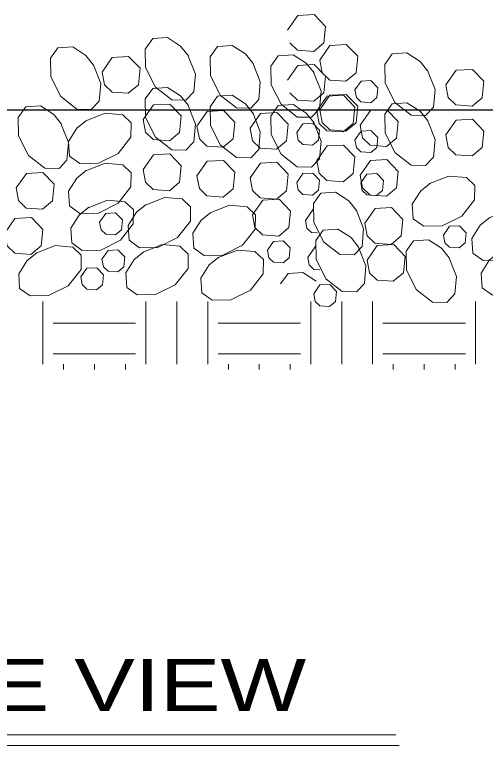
# Model space of a CAD drawing. Extents: x -68870 to 73921, y -57292 to 37222.
# Drawn here: x -22433 to -12563, y -35768 to -20447 of the extents above; entities that cross this region are included whole.
import ezdxf

# ---------------------------------------------------------------- set-up
doc = ezdxf.new("R2010")
doc.units = 0
doc.header["$LTSCALE"] = 440
doc.layers.add('63', color=7, linetype='Continuous', lineweight=13)
doc.layers.add('8', color=7, linetype='Continuous', lineweight=13)

msp = doc.modelspace()

# ---------------------------------------------------------------- linework, layer by layer
at = {"layer": '63', "lineweight": 25}
msp.add_line((-36652.2, -22442.1), (-3695.1, -22442.1), dxfattribs=at)
at = {"layer": '63'}
for p, q in [((-21839.4, -27777), (-21839.4, -26463.4)), ((-19679.4, -27777), (-19679.4, -26463.4)), ((-19031.4, -27777), (-19031.4, -26463.4)), ((-18383.4, -27777), (-18383.4, -26463.4)), ((-16223.4, -27777), (-16223.4, -26463.4)), ((-15575.4, -27777), (-15575.4, -26463.4)), ((-14927.4, -27777), (-14927.4, -26463.4)), ((-12767.4, -27777), (-12767.4, -26463.4)), ((-21623.4, -26913), (-19895.4, -26913)), ((-18167.4, -26913), (-16439.4, -26913)), ((-14711.4, -26913), (-12983.4, -26913)), ((-21623.4, -27561), (-19895.4, -27561)), ((-18167.4, -27561), (-16439.4, -27561)), ((-14711.4, -27561), (-12983.4, -27561)), ((-21407.4, -27890.6), (-21407.4, -27777)), ((-20759.4, -27890.6), (-20759.4, -27777)), ((-20111.4, -27890.6), (-20111.4, -27777)), ((-17951.4, -27890.6), (-17951.4, -27777)), ((-17303.4, -27890.6), (-17303.4, -27777)), ((-16655.4, -27890.6), (-16655.4, -27777)), ((-14495.4, -27890.6), (-14495.4, -27777)), ((-13847.4, -27890.6), (-13847.4, -27777)), ((-13199.4, -27890.6), (-13199.4, -27777)), ((-28419.5, -35547.7), (-14441.1, -35547.7)), ((-28346.4, -35767.5), (-14368, -35767.5))]:
    msp.add_line(p, q, dxfattribs=at)
at = {"layer": '8'}
for p, q in [((-16335.6, -24761.3), (-16166.6, -24521.1)), ((-16287.2, -25536.4), (-16118.3, -25296.3))]:
    msp.add_line(p, q, dxfattribs=at)
for points in [[(-16713.4, -20772.9), (-16498.3, -20467), (-16154.8, -20447.3), (-15916.1, -20694.8), (-15950.6, -21041.7), (-16162.8, -21218.3), (-16501.8, -21193.7), (-16661.4, -21039), (-16661.2, -21039.9)], [(-18800.8, -21294), (-18641.3, -21696.4), (-18673.3, -22066.1), (-18840.3, -22241.8), (-19140.3, -22236.2), (-19481.1, -21969.5), (-19687.2, -21557.3), (-19694.1, -21169), (-19538.7, -20950.3), (-19229.3, -20929.7), (-18952.6, -21106.9), (-18790.5, -21310.1)], [(-20786.8, -21488.3), (-20627.3, -21890.7), (-20659.3, -22260.5), (-20826.3, -22436.1), (-21126.3, -22430.5), (-21467.1, -22163.8), (-21673.2, -21751.7), (-21680.1, -21363.3), (-21524.7, -21144.6), (-21215.3, -21124), (-20938.6, -21301.3), (-20776.6, -21504.5)], [(-17441.8, -21457.4), (-17282.3, -21859.8), (-17314.3, -22229.5), (-17481.4, -22405.2), (-17781.4, -22399.6), (-18122.2, -22132.9), (-18328.2, -21720.7), (-18335.1, -21332.4), (-18179.8, -21113.7), (-17870.3, -21093.1), (-17593.7, -21270.3), (-17431.6, -21473.5)], [(-16037.1, -21399.7), (-15821.9, -21093.6), (-15478.5, -21074.1), (-15239.7, -21321.6), (-15274.2, -21668.5), (-15486.4, -21845), (-15825.6, -21820.5), (-15985.1, -21665.6), (-16036.9, -21399.7)], [(-16166.5, -21652.6), (-16007, -22055), (-16038.8, -22424.7), (-16205.8, -22600.4), (-16505.8, -22594.8), (-16846.8, -22328.1), (-17052.7, -21915.9), (-17059.6, -21527.6), (-16904.2, -21308.9), (-16595, -21288.3), (-16318.2, -21465.5), (-16156.1, -21668.7)], [(-13778.9, -21615.7), (-13619.2, -22018.1), (-13651.2, -22387.9), (-13818.2, -22563.7), (-14118.2, -22557.9), (-14459, -22291.4), (-14665.1, -21879.2), (-14672, -21490.7), (-14516.6, -21272.2), (-14207.2, -21251.5), (-13930.5, -21428.8), (-13768.5, -21632)], [(-20600.8, -21650.5), (-20385.7, -21344.4), (-20042.2, -21324.9), (-19803.3, -21572.4), (-19837.9, -21919.3), (-20050.1, -22095.7), (-20389.3, -22071.3), (-20548.8, -21916.5), (-20600.6, -21650.5)], [(-16713.4, -21818.2), (-16498.3, -21512.3), (-16154.8, -21492.6), (-15916.1, -21740.1), (-15950.6, -22087), (-16162.8, -22263.7), (-16501.8, -22239), (-16661.4, -22084.3), (-16661.2, -22085.2)], [(-13392.3, -21920.2), (-13177.3, -21614.1), (-12833.7, -21594.6), (-12594.9, -21842.1), (-12629.4, -22189), (-12841.6, -22365.5), (-13180.8, -22341), (-13340.3, -22186.3), (-13392.1, -21920.2)], [(-15297.9, -22026.7), (-15168.8, -21843.1), (-14962.7, -21831.2), (-14819.5, -21979.9), (-14840.1, -22188), (-14967.5, -22293.9), (-15171, -22279.1), (-15266.7, -22186.3), (-15297.7, -22026.7)], [(-18800.8, -22339.3), (-18641.3, -22741.7), (-18673.3, -23111.4), (-18840.3, -23287.1), (-19140.3, -23281.5), (-19481.1, -23014.8), (-19687.2, -22602.6), (-19694.1, -22214.3), (-19538.7, -21995.6), (-19229.3, -21975), (-18952.6, -22152.2), (-18790.5, -22355.4)], [(-17441.8, -22502.7), (-17282.3, -22905.1), (-17314.3, -23274.9), (-17481.4, -23450.5), (-17781.4, -23444.9), (-18122.2, -23178.2), (-18328.2, -22766.1), (-18335.1, -22377.7), (-18179.8, -22159), (-17870.3, -22138.4), (-17593.7, -22315.7), (-17431.6, -22518.9)], [(-16097.3, -22462.3), (-15882.2, -22156.3), (-15538.7, -22136.7), (-15300, -22384.2), (-15334.5, -22731.2), (-15546.7, -22907.7), (-15885.9, -22883.1), (-16045.4, -22728.3), (-16097.1, -22462.4)], [(-16037.1, -22445), (-15821.9, -22138.9), (-15478.5, -22119.4), (-15239.7, -22366.9), (-15274.2, -22713.8), (-15486.4, -22890.3), (-15825.6, -22865.8), (-15985.1, -22710.9), (-16036.9, -22445)], [(-21462.4, -22726.9), (-21302.9, -23129.3), (-21334.9, -23499), (-21501.9, -23674.7), (-21801.9, -23669.1), (-22142.7, -23402.4), (-22348.8, -22990.2), (-22355.7, -22601.9), (-22200.3, -22383.2), (-21890.9, -22362.5), (-21614.2, -22539.8), (-21452.1, -22743)], [(-19739.8, -22648.1), (-19524.8, -22342), (-19181.3, -22322.5), (-18942.5, -22570), (-18977.1, -22916.9), (-19189.3, -23093.3), (-19528.3, -23068.9), (-19687.8, -22914.1), (-19739.7, -22648.2)], [(-16166.5, -22697.9), (-16007, -23100.3), (-16038.8, -23470.1), (-16205.8, -23645.7), (-16505.8, -23640.1), (-16846.8, -23373.4), (-17052.7, -22961.3), (-17059.6, -22572.9), (-16904.2, -22354.2), (-16595, -22333.6), (-16318.2, -22510.9), (-16156.1, -22714.1)], [(-13778.9, -22661), (-13619.2, -23063.4), (-13651.2, -23433.2), (-13818.2, -23609), (-14118.2, -23603.2), (-14459, -23336.7), (-14665.1, -22924.5), (-14672, -22536), (-14516.6, -22317.5), (-14207.2, -22296.8), (-13930.5, -22474.1), (-13768.5, -22677.3)], [(-20939.8, -22676.1), (-20537.4, -22516.5), (-20167.7, -22548.5), (-19992, -22715.6), (-19997.6, -23015.6), (-20264.3, -23356.4), (-20676.5, -23562.5), (-21064.8, -23569.3), (-21283.5, -23414), (-21304.1, -23104.5), (-21126.7, -22827.9), (-20923.7, -22665.8)], [(-18612.2, -22782.7), (-18397.2, -22476.6), (-18053.7, -22457.1), (-17814.9, -22704.6), (-17849.5, -23051.5), (-18061.7, -23228), (-18400.7, -23203.5), (-18560.2, -23048.8), (-18612.1, -22782.9)], [(-17495.9, -22824.6), (-17280.9, -22518.5), (-16937.4, -22498.8), (-16698.5, -22746.5), (-16733, -23093.4), (-16945.4, -23269.9), (-17284.4, -23245.2), (-17443.9, -23090.5), (-17495.8, -22824.6)], [(-15188.3, -22766.1), (-14973.1, -22460.2), (-14629.7, -22440.5), (-14390.9, -22688), (-14425.4, -23035.1), (-14637.6, -23211.5), (-14976.8, -23186.9), (-15136.3, -23032.2), (-15188.1, -22766.3)], [(-13392.3, -22965.5), (-13177.3, -22659.4), (-12833.7, -22639.9), (-12594.9, -22887.4), (-12629.4, -23234.3), (-12841.6, -23410.8), (-13180.8, -23386.3), (-13340.3, -23231.6), (-13392.1, -22965.5)], [(-16517, -22919), (-16388.1, -22735.5), (-16181.8, -22723.6), (-16038.6, -22872.3), (-16059.4, -23080.3), (-16186.6, -23186.2), (-16390.2, -23171.5), (-16486, -23078.7), (-16517, -22919.1)], [(-15297.9, -23072), (-15168.8, -22888.4), (-14962.7, -22876.5), (-14819.5, -23025.2), (-14840.1, -23233.3), (-14967.5, -23339.2), (-15171, -23324.4), (-15266.7, -23231.6), (-15297.7, -23072)], [(-16097.3, -23507.6), (-15882.2, -23201.6), (-15538.7, -23182), (-15300, -23429.5), (-15334.5, -23776.5), (-15546.7, -23953), (-15885.9, -23928.4), (-16045.4, -23773.6), (-16097.1, -23507.7)], [(-19739.8, -23693.4), (-19524.8, -23387.3), (-19181.3, -23367.8), (-18942.5, -23615.3), (-18977.1, -23962.2), (-19189.3, -24138.6), (-19528.3, -24114.2), (-19687.8, -23959.4), (-19739.7, -23693.5)], [(-20939.8, -23721.4), (-20537.4, -23561.8), (-20167.7, -23593.8), (-19992, -23760.9), (-19997.6, -24060.9), (-20264.3, -24401.7), (-20676.5, -24607.8), (-21064.8, -24614.6), (-21283.5, -24459.3), (-21304.1, -24149.8), (-21126.7, -23873.2), (-20923.7, -23711.1)], [(-18612.2, -23828), (-18397.2, -23522), (-18053.7, -23502.4), (-17814.9, -23750), (-17849.5, -24096.8), (-18061.7, -24273.3), (-18400.7, -24248.8), (-18560.2, -24094.1), (-18612.1, -23828.2)], [(-17495.9, -23869.9), (-17280.9, -23563.8), (-16937.4, -23544.1), (-16698.5, -23791.8), (-16733, -24138.7), (-16945.4, -24315.2), (-17284.4, -24290.5), (-17443.9, -24135.8), (-17495.8, -23869.9)], [(-15188.3, -23811.4), (-14973.1, -23505.5), (-14629.7, -23485.8), (-14390.9, -23733.3), (-14425.4, -24080.4), (-14637.6, -24256.8), (-14976.8, -24232.2), (-15136.3, -24077.5), (-15188.1, -23811.6)], [(-22401.4, -24080.9), (-22186.4, -23774.9), (-21842.9, -23755.3), (-21604.1, -24002.9), (-21638.7, -24349.7), (-21850.9, -24526.2), (-22189.9, -24501.7), (-22349.4, -24347), (-22401.3, -24081.1)], [(-16517, -23964.3), (-16388.1, -23780.8), (-16181.8, -23768.9), (-16038.6, -23917.6), (-16059.4, -24125.6), (-16186.6, -24231.5), (-16390.2, -24216.8), (-16486, -24124), (-16517, -23964.5)], [(-15175.3, -23973.2), (-15046.2, -23789.5), (-14840.1, -23777.8), (-14696.9, -23926.3), (-14717.6, -24134.4), (-14844.9, -24240.4), (-15048.5, -24225.6), (-15144.1, -24132.8), (-15175.2, -23973.2)], [(-13731.3, -23991.1), (-13328.9, -23831.6), (-12959.2, -23863.6), (-12783.5, -24030.6), (-12789.1, -24330.6), (-13055.8, -24671.4), (-13468, -24877.5), (-13856.3, -24884.4), (-14075, -24729), (-14095.7, -24419.6), (-13918.2, -24142.9), (-13715.2, -23980.8)], [(-15275.5, -24535.1), (-15115.8, -24937.5), (-15147.8, -25307.2), (-15314.9, -25482.9), (-15614.9, -25477.3), (-15955.8, -25210.6), (-16161.7, -24798.6), (-16168.6, -24410.1), (-16013.3, -24191.6), (-15703.8, -24170.8), (-15427.2, -24348.2), (-15265.1, -24551.4)], [(-20891.4, -24496.5), (-20489, -24337), (-20119.3, -24369), (-19943.6, -24536), (-19949.2, -24836), (-20215.9, -25176.8), (-20628.1, -25382.9), (-21016.4, -25389.8), (-21235.1, -25234.4), (-21255.7, -24925), (-21078.3, -24648.3), (-20875.3, -24486.3)], [(-19691.3, -24440.2), (-19288.8, -24280.7), (-18919.2, -24312.7), (-18743.3, -24479.8), (-18748.9, -24779.8), (-19015.7, -25120.7), (-19427.8, -25326.6), (-19816.1, -25333.5), (-20034.9, -25178.2), (-20055.5, -24868.7), (-19878.2, -24592.1), (-19675, -24430)], [(-17447.5, -24645), (-17232.5, -24339), (-16889, -24319.3), (-16650.1, -24567), (-16684.7, -24913.8), (-16897, -25090.3), (-17236, -25065.7), (-17395.5, -24911), (-17447.4, -24645)], [(-18332.4, -24603.7), (-17929.8, -24444.1), (-17560.2, -24476.1), (-17384.4, -24643.2), (-17390, -24943.2), (-17656.7, -25284.1), (-18068.9, -25490.1), (-18457.2, -25496.9), (-18675.9, -25341.6), (-18696.6, -25032.1), (-18519.3, -24755.5), (-18316.1, -24593.4)], [(-15092.6, -24818.3), (-14877.4, -24512.2), (-14533.9, -24492.7), (-14295.2, -24740.2), (-14329.7, -25087.1), (-14541.9, -25263.6), (-14881.1, -25239.1), (-15040.6, -25084.4), (-15092.5, -24818.3)], [(-20650.2, -24799.6), (-20521.1, -24615.9), (-20315, -24604.2), (-20171.8, -24752.7), (-20192.5, -24960.9), (-20319.8, -25066.8), (-20523.3, -25052.1), (-20619, -24959.3), (-20650.1, -24799.6)], [(-12482.9, -24710), (-12080.3, -24550.4), (-11710.7, -24582.4), (-11534.9, -24749.5), (-11540.5, -25049.5), (-11807.2, -25390.4), (-12219.3, -25596.4), (-12607.7, -25603.2), (-12826.4, -25447.9), (-12847, -25138.4), (-12669.7, -24861.8), (-12466.5, -24699.7)], [(-22640.6, -25028.7), (-22425.5, -24722.6), (-22082, -24703.1), (-21843.1, -24950.6), (-21877.7, -25297.5), (-22089.8, -25474), (-22429, -25449.5), (-22588.6, -25294.8), (-22640.4, -25028.7)], [(-16081.6, -25022.9), (-16208.6, -25013.7), (-16304.4, -24920.9), (-16335.4, -24761.4)], [(-15227.1, -25310.2), (-15067.4, -25712.6), (-15099.4, -26082.4), (-15266.5, -26258.1), (-15566.5, -26252.5), (-15907.4, -25985.7), (-16113.3, -25573.7), (-16120.2, -25185.3), (-15964.9, -24966.7), (-15655.4, -24945.9), (-15378.8, -25123.3), (-15216.7, -25326.5)], [(-13441.7, -25069.3), (-13312.6, -24885.6), (-13106.5, -24874), (-12963.3, -25022.4), (-12984, -25230.6), (-13111.3, -25336.5), (-13314.9, -25321.8), (-13410.5, -25229), (-13441.6, -25069.3)], [(-19740.1, -25429.4), (-19337.5, -25269.9), (-18967.9, -25301.9), (-18792.1, -25468.9), (-18797.7, -25768.9), (-19064.4, -26109.9), (-19476.6, -26315.8), (-19864.9, -26322.7), (-20083.6, -26167.3), (-20104.3, -25857.9), (-19927, -25581.2), (-19723.8, -25419.1)], [(-17134.6, -25385.2), (-17005.5, -25201.5), (-16799.4, -25189.7), (-16656.2, -25338.3), (-16676.8, -25546.5), (-16804.2, -25652.4), (-17007.7, -25637.5), (-17103.4, -25544.7), (-17134.4, -25385.2)], [(-15044.2, -25593.4), (-14829, -25287.3), (-14485.5, -25267.8), (-14246.8, -25515.3), (-14281.3, -25862.2), (-14493.5, -26038.7), (-14832.7, -26014.2), (-14992.2, -25859.5), (-15044.1, -25593.4)], [(-13330.6, -25532.2), (-13170.9, -25934.6), (-13202.9, -26304.4), (-13369.9, -26480.1), (-13669.9, -26474.5), (-14010.9, -26207.7), (-14216.8, -25795.6), (-14223.7, -25407.3), (-14068.3, -25188.5), (-13758.9, -25167.9), (-13482.2, -25345.2), (-13320.2, -25548.4)], [(-12289.3, -25436.7), (-11886.7, -25277.1), (-11517.1, -25309.1), (-11341.3, -25476.2), (-11346.9, -25776.2), (-11613.6, -26117.1), (-12025.8, -26323.1), (-12414.1, -26329.9), (-12632.8, -26174.6), (-12653.4, -25865.1), (-12476.2, -25588.5), (-12273, -25426.4)], [(-21983.7, -25450.3), (-21581.2, -25290.8), (-21211.6, -25322.8), (-21035.7, -25489.8), (-21041.3, -25789.8), (-21308.1, -26130.8), (-21720.2, -26336.7), (-22108.5, -26343.6), (-22327.3, -26188.2), (-22347.9, -25878.8), (-22170.6, -25602.2), (-21967.4, -25440.1)], [(-20601.8, -25574.7), (-20472.7, -25391.1), (-20266.6, -25379.4), (-20123.4, -25527.9), (-20144.1, -25736), (-20271.4, -25841.9), (-20474.9, -25827.2), (-20570.6, -25734.4), (-20601.7, -25574.7)], [(-18165.6, -25541.8), (-17763, -25382.3), (-17393.4, -25414.3), (-17217.6, -25581.3), (-17223.2, -25881.3), (-17489.9, -26222.3), (-17902.1, -26428.2), (-18290.4, -26435.1), (-18509.1, -26279.7), (-18529.8, -25970.3), (-18352.5, -25693.6), (-18149.3, -25531.6)], [(-16033.2, -25798.1), (-16160.2, -25788.9), (-16256, -25696.1), (-16287.1, -25536.6)], [(-21045.7, -25948), (-20916.5, -25764.3), (-20710.5, -25752.7), (-20567.3, -25901.1), (-20587.9, -26109.3), (-20715.3, -26215.2), (-20918.8, -26200.5), (-21014.5, -26107.7), (-21045.5, -25948)], [(-16855.2, -26094.2), (-16699.9, -25875.4), (-16390.4, -25854.8), (-16113.8, -26032.1)], [(-16161.7, -26299.3), (-16032.6, -26115.7), (-15826.5, -26103.8), (-15683.3, -26252.5), (-15703.9, -26460.6), (-15831.3, -26566.5), (-16034.8, -26551.7), (-16130.5, -26458.9), (-16161.5, -26299.3)]]:
    msp.add_lwpolyline(points, dxfattribs=at)

# ---------------------------------------------------------------- texts
at = {"layer": '63', "width": 1.3}
msp.add_text('SIDE VIEW', height=1094, dxfattribs=at).set_placement((-26149.3, -35049.8))

doc.saveas('drawing.dxf')
